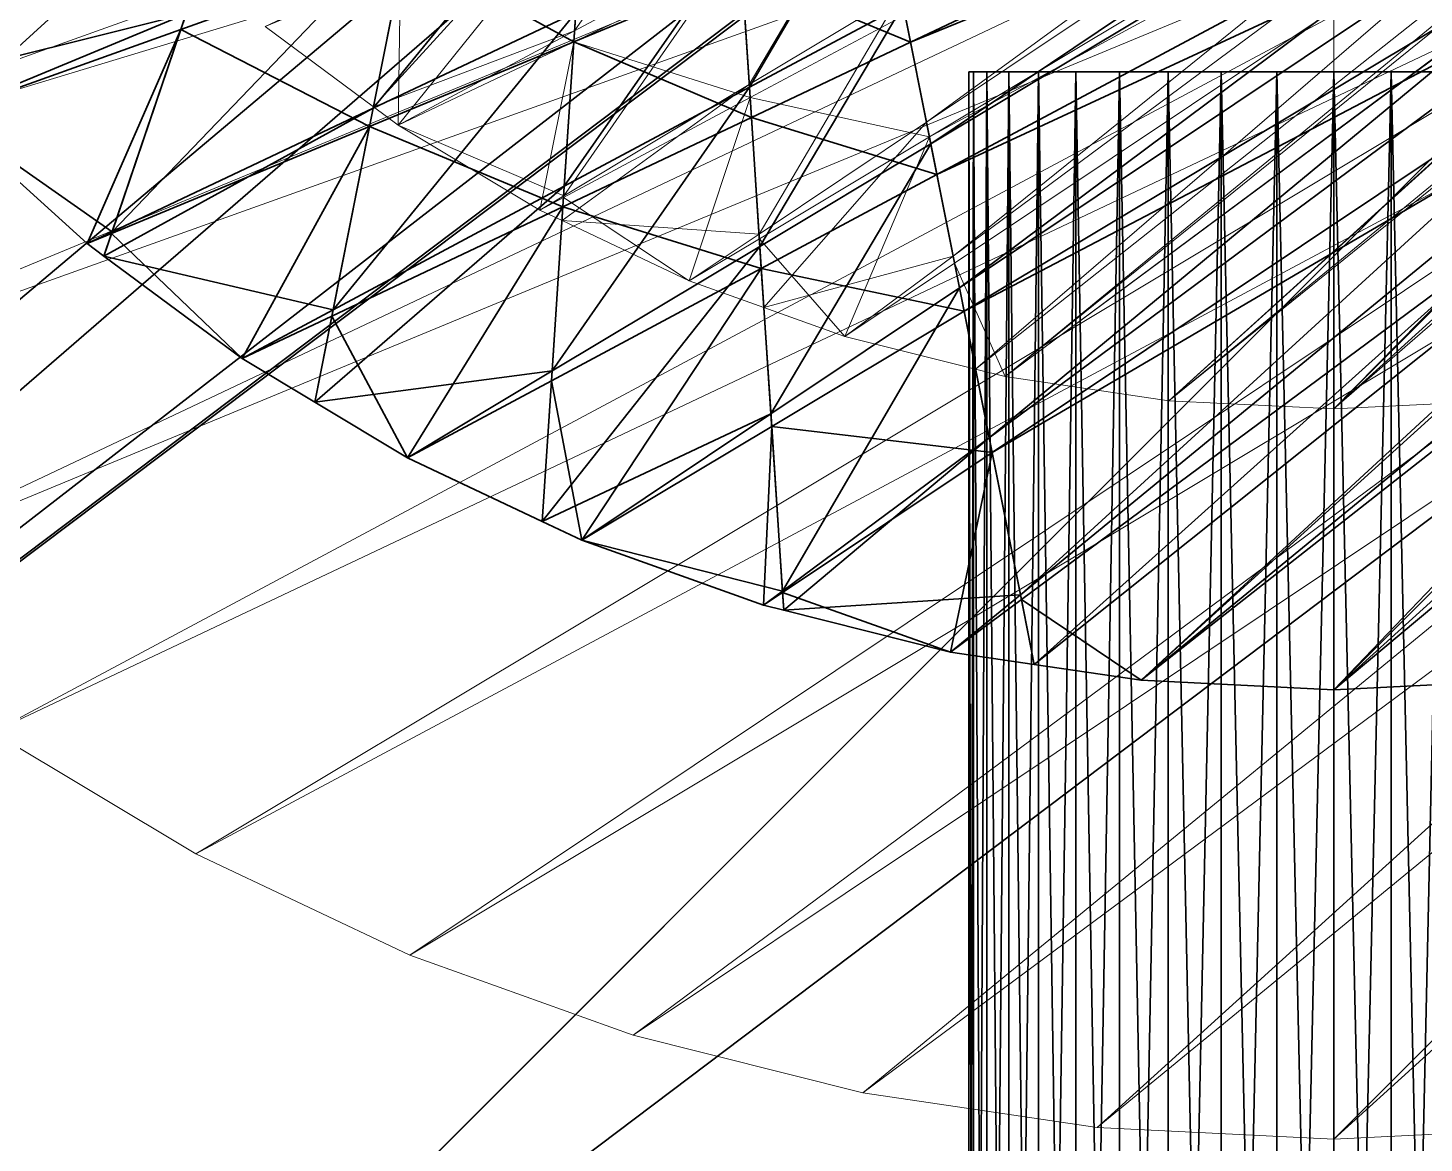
# Model space of a CAD drawing. Header units: millimetres. Extents: x -142 to 149, y -148 to 106.
# Drawn here: x -23.26 to 1.6, y -43.07 to -23.22 of the extents above; entities that cross this region are included whole.
import ezdxf

# ---------------------------------------------------------------- set-up
doc = ezdxf.new("R2010")
doc.units = ezdxf.units.MM
doc.linetypes.add('Center', pattern=[39, 24, -6, 3, -6])
for name, color, linetype, lineweight, true_color in [('M-BASE', 7, 'Continuous', 35, 0xbdc8d0), ('M-CENTER', 7, 'Center', 13, 0x9a8164), ('M-DETAIL', 7, 'Continuous', 13, 0x6c8298), ('M-STRUCTURE', 7, 'Continuous', 20, 0x509bab)]:
    doc.layers.add(name, color=color, linetype=linetype, lineweight=lineweight, true_color=true_color)

msp = doc.modelspace()

# ---------------------------------------------------------------- linework, layer by layer
at = {"layer": 'M-BASE'}
for points in [[(-58.499, -29.623), (-62.449, -18.337), (10.717, 85)], [(10.717, 85), (-56.708, -28.498), (-58.499, -29.623)], [(-54.181, -26.91), (-56.708, -28.498), (10.717, 85)], [(10.717, 85), (28.858, 56.129), (-54.181, -26.91)], [(42.294, 34.745, 12), (-96.656, 79.423, 12), (-58.499, -29.623, 12)], [(-42.522, -19.585), (-54.181, -26.91), (28.858, 56.129)], [(-58.499, -29.623, 12), (28.014, 24.737, 12), (42.294, 34.745, 12)], [(-56.444, -35.495, 12), (45.362, 29.863, 12), (42.761, 34.002, 12)], [(42.761, 34.002, 12), (34.68, 28.925, 12), (-56.444, -35.495, 12)], [(-55.971, -36.848), (36.077, 29.803), (42.761, 34.002)], [(42.761, 34.002), (45.362, 29.863), (-55.971, -36.848)], [(-56.444, -35.495, 12), (-55.971, -36.848, 12), (45.362, 29.863, 12)], [(-55.971, -36.848), (45.362, 29.863), (-50.938, -51.232)], [(-50.938, -51.232, 12), (45.362, 29.863, 12), (-55.971, -36.848, 12)], [(-50.327, -52.978), (-50.938, -51.232), (45.362, 29.863)], [(45.362, 29.863, 12), (-50.938, -51.232, 12), (-50.327, -52.978, 12)], [(45.362, 29.863), (49.037, 24.014), (-50.327, -52.978)], [(-50.327, -52.978, 12), (49.037, 24.014, 12), (45.362, 29.863, 12)], [(34.68, 28.925), (36.077, 29.803), (-55.971, -36.848)], [(29.824, 25.873), (34.68, 28.925), (-56.444, -35.495)], [(-55.971, -36.848), (-56.444, -35.495), (34.68, 28.925)], [(29.824, 25.873, 12), (-56.444, -35.495, 12), (34.68, 28.925, 12)], [(29.65, 25.764), (29.824, 25.873), (-56.444, -35.495)], [(-56.444, -35.495, 12), (29.824, 25.873, 12), (29.65, 25.764, 12)], [(-56.736, -34.661, 12), (-56.476, -35.405, 12), (29.65, 25.764, 12)], [(29.65, 25.764, 12), (28.014, 24.737, 12), (-56.736, -34.661, 12)], [(-56.444, -35.495), (-56.476, -35.405), (29.65, 25.764)], [(28.014, 24.737), (29.65, 25.764), (-56.476, -35.405)], [(29.65, 25.764, 12), (-56.476, -35.405, 12), (-56.444, -35.495, 12)], [(-58.499, -29.623, 12), (-56.736, -34.661, 12), (28.014, 24.737, 12)], [(-56.476, -35.405), (-56.736, -34.661), (28.014, 24.737)], [(-42.522, -19.585), (28.014, 24.737), (-56.736, -34.661)], [(-50.327, -52.978), (49.037, 24.014), (49.904, 22.634)], [(49.2, 21.929, 12), (49.037, 24.014, 12), (-50.327, -52.978, 12)], [(49.904, 22.634), (-24.3, -51.571), (-50.327, -52.978)], [(-24.3, -51.571), (49.904, 22.634), (57.671, 10.273)], [(-50.327, -52.978, 12), (-30.508, -57.779, 12), (49.2, 21.929, 12)], [(49.2, 21.929, 12), (-30.508, -57.779, 12), (8.91, -67.329, 12)], [(57.671, 10.273), (20.328, -49.159), (-24.3, -51.571)], [(-7.18, -25.282, 76), (-7.672, -22.809, 76), (12.779, -11.878, 76)], [(12.779, -11.878, 76), (12.869, -13.265, 76), (-7.18, -25.282, 76)], [(-6.671, -27.843, 76), (-7.18, -25.282, 76), (12.869, -13.265, 76)], [(12.869, -13.265, 76), (12.965, -14.723, 76), (-6.671, -27.843, 76)], [(-7.998, -21.171, 85), (-7.54, -23.471, 85), (12.905, -13.801, 85)], [(12.99, -15.105, 85), (12.905, -13.801, 85), (-7.54, -23.471, 85)], [(-6.14, -30.511, 76), (-6.671, -27.843, 76), (12.965, -14.723, 76)], [(12.965, -14.723, 76), (13.066, -16.267, 76), (-6.14, -30.511, 76)], [(-7.54, -23.471, 85), (-7.071, -25.828, 85), (12.99, -15.105, 85)], [(13.079, -16.468, 85), (12.99, -15.105, 85), (-7.071, -25.828, 85)], [(-5.584, -33.306, 76), (-6.14, -30.511, 76), (13.066, -16.267, 76)], [(13.066, -16.267, 76), (13.174, -17.912, 76), (-5.584, -33.306, 76)], [(-7.071, -25.828, 85), (-6.588, -28.257, 85), (13.079, -16.468, 85)], [(13.173, -17.902, 85), (13.079, -16.468, 85), (-6.588, -28.257, 85)], [(-6.588, -28.257, 85), (-6.088, -30.772, 85), (13.173, -17.902, 85)], [(13.273, -19.42, 85), (13.173, -17.902, 85), (-6.088, -30.772, 85)], [(-5.337, -34.549, 76), (-5.584, -33.306, 76), (13.174, -17.912, 76)], [(-5.337, -34.549, 76), (13.174, -17.912, 76), (13.29, -19.677, 76)], [(-25.271, -24.172, 76), (-23.711, -21.007, 76), (-19.232, -19.405, 76)], [(-25.271, -24.172, 76), (-19.232, -19.405, 76), (-20.441, -22.964, 76)], [(-6.088, -30.772, 85), (-5.567, -33.392, 85), (13.273, -19.42, 85)], [(-3.431, -34.831, 85), (13.273, -19.42, 85), (-5.567, -33.392, 85)], [(-3.431, -34.831, 85), (13.379, -21.036, 85), (13.273, -19.42, 85)], [(-24.749, -24.749, 85), (-20.535, -23.241, 85), (-19.394, -19.88, 85)], [(-24.749, -24.749, 85), (-19.394, -19.88, 85), (-23.816, -21.221, 85)], [(-19.394, -19.88, 85), (-20.535, -23.241, 85), (-16.548, -21.814, 85)], [(13.29, -19.677, 76), (-3.431, -34.831, 76), (-5.337, -34.549, 76)], [(-3.431, -34.831, 76), (13.29, -19.677, 76), (13.415, -21.585, 76)], [(-17.111, -24.647, 76), (-16.448, -21.31, 76), (-13.312, -20.011, 76)], [(-13.312, -20.011, 76), (-13.504, -22.94, 76), (-17.111, -24.647, 76)], [(-10.409, -24.272, 76), (-10.587, -21.561, 76), (-8.149, -20.408, 76)], [(-8.149, -20.408, 76), (-7.672, -22.809, 76), (-10.409, -24.272, 76)], [(-13.538, -23.466, 85), (-13.355, -20.672, 85), (-16.548, -21.814, 85)], [(-13.355, -20.672, 85), (-13.538, -23.466, 85), (-10.543, -22.225, 85)], [(13.379, -21.036, 85), (-3.431, -34.831, 85), (0, -35, 85)], [(0, -35, 85), (13.492, -22.771, 85), (13.379, -21.036, 85)], [(-21.758, -26.844, 76), (-20.441, -22.964, 76), (-16.448, -21.31, 76)], [(-16.448, -21.31, 76), (-17.111, -24.647, 76), (-21.758, -26.844, 76)], [(-7.54, -23.471, 85), (-7.998, -21.171, 85), (-10.543, -22.225, 85)], [(-13.706, -26.034, 76), (-13.504, -22.94, 76), (-10.587, -21.561, 76)], [(-10.587, -21.561, 76), (-10.409, -24.272, 76), (-13.706, -26.034, 76)], [(13.415, -21.585, 76), (0, -35, 76), (-3.431, -34.831, 76)], [(0, -35, 76), (13.415, -21.585, 76), (13.551, -23.665, 76)], [(-17.176, -24.973, 85), (-16.548, -21.814, 85), (-20.535, -23.241, 85)], [(-16.548, -21.814, 85), (-17.176, -24.973, 85), (-13.538, -23.466, 85)], [(-10.374, -24.811, 85), (-10.543, -22.225, 85), (-13.538, -23.466, 85)], [(-10.543, -22.225, 85), (-10.374, -24.811, 85), (-7.54, -23.471, 85)], [(-10.223, -27.106, 76), (-10.409, -24.272, 76), (-7.672, -22.809, 76)], [(-7.672, -22.809, 76), (-7.18, -25.282, 76), (-10.223, -27.106, 76)], [(13.492, -22.771, 85), (0, -35, 85), (3.431, -34.831, 85)], [(-20.441, -22.964, 76), (-24.749, -24.749, 76), (-25.271, -24.172, 76)], [(-24.749, -24.749, 76), (-20.441, -22.964, 76), (-21.758, -26.844, 76)], [(-17.825, -28.236, 76), (-17.111, -24.647, 76), (-13.504, -22.94, 76)], [(-13.504, -22.94, 76), (-13.706, -26.034, 76), (-17.825, -28.236, 76)], [(-20.535, -23.241, 85), (-24.749, -24.749, 85), (-22.204, -27.055, 85)], [(-22.204, -27.055, 85), (-21.768, -26.875, 85), (-20.535, -23.241, 85)], [(-20.535, -23.241, 85), (-21.768, -26.875, 85), (-17.176, -24.973, 85)], [(-13.73, -26.399, 85), (-13.538, -23.466, 85), (-17.176, -24.973, 85)], [(-13.538, -23.466, 85), (-13.73, -26.399, 85), (-10.374, -24.811, 85)], [(-7.071, -25.828, 85), (-7.54, -23.471, 85), (-10.374, -24.811, 85)], [(13.551, -23.665, 76), (3.431, -34.831, 76), (0, -35, 76)], [(6.5, -24, 48), (-6.42, -24, 46.983), (-6.5, -24, 48)], [(6.5, -24, 48), (-6.5, -24, 48), (-6.42, -24, 49.017)], [(-6.42, -69, 49.017), (-6.42, -24, 49.017), (-6.5, -24, 48)], [(-6.5, -24, 48), (-6.5, -69, 48), (-6.42, -69, 49.017)], [(-6.5, -69, 48), (-6.5, -24, 48), (-6.42, -24, 46.983)], [(-6.42, -24, 46.983), (-6.42, -69, 46.983), (-6.5, -69, 48)], [(6.5, -24, 48), (-6.182, -24, 45.991), (-6.42, -24, 46.983)], [(6.5, -24, 48), (-6.42, -24, 49.017), (-6.182, -24, 50.009)], [(-6.182, -69, 50.009), (-6.182, -24, 50.009), (-6.42, -24, 49.017)], [(-6.42, -24, 49.017), (-6.42, -69, 49.017), (-6.182, -69, 50.009)], [(-6.42, -69, 46.983), (-6.42, -24, 46.983), (-6.182, -24, 45.991)], [(-6.182, -24, 45.991), (-6.182, -69, 45.991), (-6.42, -69, 46.983)], [(6.5, -24, 48), (-5.792, -24, 45.049), (-6.182, -24, 45.991)], [(6.5, -24, 48), (-6.182, -24, 50.009), (-5.792, -24, 50.951)], [(-5.792, -69, 50.951), (-5.792, -24, 50.951), (-6.182, -24, 50.009)], [(-6.182, -24, 50.009), (-6.182, -69, 50.009), (-5.792, -69, 50.951)], [(-6.182, -69, 45.991), (-6.182, -24, 45.991), (-5.792, -24, 45.049)], [(-5.792, -24, 45.049), (-5.792, -69, 45.049), (-6.182, -69, 45.991)], [(6.5, -24, 48), (-5.259, -24, 44.179), (-5.792, -24, 45.049)], [(6.5, -24, 48), (-5.792, -24, 50.951), (-5.259, -24, 51.821)], [(-5.259, -69, 51.821), (-5.259, -24, 51.821), (-5.792, -24, 50.951)], [(-5.792, -24, 50.951), (-5.792, -69, 50.951), (-5.259, -69, 51.821)], [(-5.792, -69, 45.049), (-5.792, -24, 45.049), (-5.259, -24, 44.179)], [(-5.259, -24, 44.179), (-5.259, -69, 44.179), (-5.792, -69, 45.049)], [(6.5, -24, 48), (-4.596, -24, 43.404), (-5.259, -24, 44.179)], [(6.5, -24, 48), (-5.259, -24, 51.821), (-4.596, -24, 52.596)], [(-4.596, -69, 52.596), (-4.596, -24, 52.596), (-5.259, -24, 51.821)], [(-5.259, -24, 51.821), (-5.259, -69, 51.821), (-4.596, -69, 52.596)], [(-5.259, -69, 44.179), (-5.259, -24, 44.179), (-4.596, -24, 43.404)], [(-4.596, -24, 43.404), (-4.596, -69, 43.404), (-5.259, -69, 44.179)], [(6.5, -24, 48), (-3.821, -24, 42.741), (-4.596, -24, 43.404)], [(6.5, -24, 48), (-4.596, -24, 52.596), (-3.821, -24, 53.259)], [(-3.821, -69, 53.259), (-3.821, -24, 53.259), (-4.596, -24, 52.596)], [(-4.596, -24, 52.596), (-4.596, -69, 52.596), (-3.821, -69, 53.259)], [(-4.596, -69, 43.404), (-4.596, -24, 43.404), (-3.821, -24, 42.741)], [(-3.821, -24, 42.741), (-3.821, -69, 42.741), (-4.596, -69, 43.404)], [(6.5, -24, 48), (-2.951, -24, 42.208), (-3.821, -24, 42.741)], [(6.5, -24, 48), (-3.821, -24, 53.259), (-2.951, -24, 53.792)], [(-2.951, -69, 53.792), (-2.951, -24, 53.792), (-3.821, -24, 53.259)], [(-3.821, -24, 53.259), (-3.821, -69, 53.259), (-2.951, -69, 53.792)], [(-3.821, -69, 42.741), (-3.821, -24, 42.741), (-2.951, -24, 42.208)], [(-2.951, -24, 42.208), (-2.951, -69, 42.208), (-3.821, -69, 42.741)], [(6.5, -24, 48), (-2.009, -24, 41.818), (-2.951, -24, 42.208)], [(6.5, -24, 48), (-2.951, -24, 53.792), (-2.009, -24, 54.182)], [(-2.009, -69, 54.182), (-2.009, -24, 54.182), (-2.951, -24, 53.792)], [(-2.951, -24, 53.792), (-2.951, -69, 53.792), (-2.009, -69, 54.182)], [(-2.951, -69, 42.208), (-2.951, -24, 42.208), (-2.009, -24, 41.818)], [(-2.009, -24, 41.818), (-2.009, -69, 41.818), (-2.951, -69, 42.208)], [(6.5, -24, 48), (-1.017, -24, 41.58), (-2.009, -24, 41.818)], [(6.5, -24, 48), (-2.009, -24, 54.182), (-1.017, -24, 54.42)], [(-1.017, -69, 54.42), (-1.017, -24, 54.42), (-2.009, -24, 54.182)], [(-2.009, -24, 54.182), (-2.009, -69, 54.182), (-1.017, -69, 54.42)], [(-2.009, -69, 41.818), (-2.009, -24, 41.818), (-1.017, -24, 41.58)], [(-1.017, -24, 41.58), (-1.017, -69, 41.58), (-2.009, -69, 41.818)], [(6.5, -24, 48), (0, -24, 41.5), (-1.017, -24, 41.58)], [(6.5, -24, 48), (-1.017, -24, 54.42), (0, -24, 54.5)], [(0, -69, 54.5), (0, -24, 54.5), (-1.017, -24, 54.42)], [(-1.017, -24, 54.42), (-1.017, -69, 54.42), (0, -69, 54.5)], [(-1.017, -69, 41.58), (-1.017, -24, 41.58), (0, -24, 41.5)], [(0, -24, 41.5), (0, -69, 41.5), (-1.017, -69, 41.58)], [(6.5, -24, 48), (1.017, -24, 41.58), (0, -24, 41.5)], [(6.5, -24, 48), (0, -24, 54.5), (1.017, -24, 54.42)], [(1.017, -69, 54.42), (1.017, -24, 54.42), (0, -24, 54.5)], [(0, -24, 54.5), (0, -69, 54.5), (1.017, -69, 54.42)], [(0, -69, 41.5), (0, -24, 41.5), (1.017, -24, 41.58)], [(1.017, -24, 41.58), (1.017, -69, 41.58), (0, -69, 41.5)], [(6.5, -24, 48), (2.009, -24, 41.818), (1.017, -24, 41.58)], [(6.5, -24, 48), (1.017, -24, 54.42), (2.009, -24, 54.182)], [(2.009, -69, 54.182), (2.009, -24, 54.182), (1.017, -24, 54.42)], [(1.017, -24, 54.42), (1.017, -69, 54.42), (2.009, -69, 54.182)], [(1.017, -69, 41.58), (1.017, -24, 41.58), (2.009, -24, 41.818)], [(2.009, -24, 41.818), (2.009, -69, 41.818), (1.017, -69, 41.58)], [(-13.922, -29.323, 76), (-13.706, -26.034, 76), (-10.409, -24.272, 76)], [(-10.409, -24.272, 76), (-10.223, -27.106, 76), (-13.922, -29.323, 76)], [(-21.758, -26.844, 76), (-22.204, -27.055, 76), (-24.749, -24.749, 76)], [(-24.749, -24.749, 85), (-24.749, -24.749, 76), (-22.204, -27.055, 76)], [(-22.204, -27.055, 76), (-22.204, -27.055, 85), (-24.749, -24.749, 85)], [(-21.905, -27.277, 76), (-21.758, -26.844, 76), (-17.111, -24.647, 76)], [(-21.905, -27.277, 76), (-17.111, -24.647, 76), (-17.825, -28.236, 76)], [(-10.198, -27.499, 85), (-10.374, -24.811, 85), (-13.73, -26.399, 85)], [(-10.374, -24.811, 85), (-10.198, -27.499, 85), (-7.071, -25.828, 85)], [(-19.445, -29.101, 85), (-17.176, -24.973, 85), (-21.768, -26.875, 85)], [(-19.445, -29.101, 85), (-17.847, -28.346, 85), (-17.176, -24.973, 85)], [(-17.176, -24.973, 85), (-17.847, -28.346, 85), (-13.73, -26.399, 85)], [(-10.028, -30.087, 76), (-10.223, -27.106, 76), (-7.18, -25.282, 76)], [(-7.18, -25.282, 76), (-6.671, -27.843, 76), (-10.028, -30.087, 76)], [(-6.588, -28.257, 85), (-7.071, -25.828, 85), (-10.198, -27.499, 85)], [(-18.152, -29.877, 76), (-17.825, -28.236, 76), (-13.706, -26.034, 76)], [(-18.152, -29.877, 76), (-13.706, -26.034, 76), (-13.922, -29.323, 76)], [(-16.499, -30.867, 85), (-13.73, -26.399, 85), (-17.847, -28.346, 85)], [(-16.499, -30.867, 85), (-13.933, -29.496, 85), (-13.73, -26.399, 85)], [(-13.73, -26.399, 85), (-13.933, -29.496, 85), (-10.198, -27.499, 85)], [(-21.758, -26.844, 76), (-21.905, -27.277, 76), (-22.204, -27.055, 76)], [(-21.768, -26.875, 85), (-22.204, -27.055, 85), (-21.905, -27.277, 85)], [(-21.905, -27.277, 76), (-21.905, -27.277, 84.024), (-22.204, -27.055, 85)], [(-22.204, -27.055, 85), (-22.204, -27.055, 76), (-21.905, -27.277, 76)], [(-21.905, -27.277, 84.024), (-21.905, -27.277, 85), (-22.204, -27.055, 85)], [(-21.768, -26.875, 85), (-21.905, -27.277, 85), (-19.445, -29.101, 85)], [(-17.825, -28.236, 76), (-19.445, -29.101, 76), (-21.905, -27.277, 76)], [(-21.905, -27.277, 84.024), (-21.905, -27.277, 76), (-19.445, -29.101, 76)], [(-21.905, -27.277, 85), (-21.905, -27.277, 84.024), (-19.445, -29.101, 76)], [(-19.445, -29.101, 76), (-19.445, -29.101, 85), (-21.905, -27.277, 85)], [(-14.098, -32.003, 76), (-13.922, -29.323, 76), (-10.223, -27.106, 76)], [(-14.098, -32.003, 76), (-10.223, -27.106, 76), (-10.028, -30.087, 76)], [(-13.394, -32.336, 85), (-10.198, -27.499, 85), (-13.933, -29.496, 85)], [(-13.394, -32.336, 85), (-10.013, -30.31, 85), (-10.198, -27.499, 85)], [(-10.198, -27.499, 85), (-10.013, -30.31, 85), (-6.588, -28.257, 85)], [(-9.821, -33.242, 76), (-10.028, -30.087, 76), (-6.671, -27.843, 76)], [(-6.671, -27.843, 76), (-6.14, -30.511, 76), (-9.821, -33.242, 76)], [(-17.825, -28.236, 76), (-18.152, -29.877, 76), (-19.445, -29.101, 76)], [(-6.088, -30.772, 85), (-6.588, -28.257, 85), (-10.013, -30.31, 85)], [(-17.847, -28.346, 85), (-19.445, -29.101, 85), (-18.152, -29.877, 85)], [(-17.847, -28.346, 85), (-18.152, -29.877, 85), (-16.499, -30.867, 85)], [(-18.152, -29.877, 76), (-18.152, -29.877, 81.049), (-19.445, -29.101, 85)], [(-19.445, -29.101, 85), (-19.445, -29.101, 76), (-18.152, -29.877, 76)], [(-18.152, -29.877, 81.049), (-18.152, -29.877, 85), (-19.445, -29.101, 85)], [(-13.922, -29.323, 76), (-16.499, -30.867, 76), (-18.152, -29.877, 76)], [(-13.922, -29.323, 76), (-14.098, -32.003, 76), (-16.499, -30.867, 76)], [(-13.933, -29.496, 85), (-16.499, -30.867, 85), (-14.098, -32.003, 85)], [(-13.933, -29.496, 85), (-14.098, -32.003, 85), (-13.394, -32.336, 85)], [(-18.152, -29.877, 81.049), (-18.152, -29.877, 76), (-16.499, -30.867, 76)], [(-18.152, -29.877, 85), (-18.152, -29.877, 81.049), (-16.499, -30.867, 76)], [(-16.499, -30.867, 76), (-16.499, -30.867, 85), (-18.152, -29.877, 85)], [(-10.028, -30.087, 76), (-13.394, -32.336, 76), (-14.098, -32.003, 76)], [(-13.394, -32.336, 76), (-10.028, -30.087, 76), (-9.821, -33.242, 76)], [(-10.013, -30.31, 85), (-13.394, -32.336, 85), (-10.16, -33.493, 85)], [(-10.16, -33.493, 85), (-9.82, -33.266, 85), (-10.013, -30.31, 85)], [(-10.013, -30.31, 85), (-9.82, -33.266, 85), (-6.088, -30.772, 85)], [(-9.799, -33.583, 76), (-9.821, -33.242, 76), (-6.14, -30.511, 76)], [(-9.799, -33.583, 76), (-6.14, -30.511, 76), (-5.584, -33.306, 76)], [(-6.828, -34.327, 85), (-6.088, -30.772, 85), (-9.82, -33.266, 85)], [(-6.828, -34.327, 85), (-5.567, -33.392, 85), (-6.088, -30.772, 85)], [(-14.098, -32.003, 76), (-14.098, -32.003, 78.04), (-16.499, -30.867, 85)], [(-16.499, -30.867, 85), (-16.499, -30.867, 76), (-14.098, -32.003, 76)], [(-14.098, -32.003, 78.04), (-14.098, -32.003, 85), (-16.499, -30.867, 85)], [(-14.098, -32.003, 78.04), (-14.098, -32.003, 76), (-13.394, -32.336, 76)], [(-14.098, -32.003, 85), (-14.098, -32.003, 78.04), (-13.394, -32.336, 76)], [(-13.394, -32.336, 76), (-13.394, -32.336, 85), (-14.098, -32.003, 85)], [(-9.821, -33.242, 76), (-10.16, -33.493, 76), (-13.394, -32.336, 76)], [(-13.394, -32.336, 85), (-13.394, -32.336, 76), (-10.16, -33.493, 76)], [(-10.16, -33.493, 76), (-10.16, -33.493, 85), (-13.394, -32.336, 85)], [(-9.821, -33.242, 76), (-9.799, -33.583, 76), (-10.16, -33.493, 76)], [(-9.82, -33.266, 85), (-10.16, -33.493, 85), (-9.799, -33.583, 85)], [(-9.82, -33.266, 85), (-9.799, -33.583, 85), (-6.828, -34.327, 85)], [(-5.584, -33.306, 76), (-6.828, -34.327, 76), (-9.799, -33.583, 76)], [(-5.584, -33.306, 76), (-5.337, -34.549, 76), (-6.828, -34.327, 76)], [(-9.799, -33.583, 76), (-9.799, -33.583, 84.024), (-10.16, -33.493, 85)], [(-10.16, -33.493, 85), (-10.16, -33.493, 76), (-9.799, -33.583, 76)], [(-9.799, -33.583, 84.024), (-9.799, -33.583, 85), (-10.16, -33.493, 85)], [(-5.567, -33.392, 85), (-6.828, -34.327, 85), (-5.337, -34.549, 85)], [(-5.567, -33.392, 85), (-5.337, -34.549, 85), (-3.431, -34.831, 85)], [(-9.799, -33.583, 84.024), (-9.799, -33.583, 76), (-6.828, -34.327, 76)], [(-9.799, -33.583, 85), (-9.799, -33.583, 84.024), (-6.828, -34.327, 76)], [(-6.828, -34.327, 76), (-6.828, -34.327, 85), (-9.799, -33.583, 85)], [(-5.337, -34.549, 76), (-5.337, -34.549, 81.049), (-6.828, -34.327, 85)], [(-6.828, -34.327, 85), (-6.828, -34.327, 76), (-5.337, -34.549, 76)], [(-5.337, -34.549, 81.049), (-5.337, -34.549, 85), (-6.828, -34.327, 85)], [(-5.337, -34.549, 81.049), (-5.337, -34.549, 76), (-3.431, -34.831, 76)], [(-5.337, -34.549, 85), (-5.337, -34.549, 81.049), (-3.431, -34.831, 76)], [(-3.431, -34.831, 76), (-3.431, -34.831, 85), (-5.337, -34.549, 85)], [(-3.431, -34.831, 85), (-3.431, -34.831, 76), (0, -35, 76)], [(0, -35, 76), (0, -35, 85), (-3.431, -34.831, 85)], [(0, -35, 85), (0, -35, 76), (3.431, -34.831, 76)], [(3.431, -34.831, 76), (3.431, -34.831, 85), (0, -35, 85)]]:
    msp.add_3dface(points, dxfattribs=at)
at = {"layer": 'M-CENTER'}
msp.add_line((0, -105, -0.1), (0, 106, -0.1), dxfattribs=at)
at = {"layer": 'M-DETAIL'}
for points in [[(43, 0, 12), (-35.753, -23.89, 12), (-37.923, -20.27, 12)], [(43, 0, 12), (-33.239, -27.279, 12), (-35.753, -23.89, 12)], [(43, 0, 12), (-30.406, -30.406, 12), (-33.239, -27.279, 12)], [(43, 0, 12), (-27.279, -33.239, 12), (-30.406, -30.406, 12)], [(43, 0, 12), (-23.89, -35.753, 12), (-27.279, -33.239, 12)], [(43, 0, 12), (-20.27, -37.923, 12), (-23.89, -35.753, 12)], [(43, 0, 12), (-16.455, -39.727, 12), (-20.27, -37.923, 12)], [(43, 0, 12), (-12.482, -41.148, 12), (-16.455, -39.727, 12)], [(43, 0, 12), (-8.389, -42.174, 12), (-12.482, -41.148, 12)], [(43, 0, 12), (-4.215, -42.793, 12), (-8.389, -42.174, 12)], [(43, 0, 12), (0, -43, 12), (-4.215, -42.793, 12)], [(43, 0, 12), (4.215, -42.793, 12), (0, -43, 12)], [(42.793, -4.215, 24), (-37.923, -20.27, 24), (-35.753, -23.89, 24)], [(42.793, -4.215, 24), (-35.753, -23.89, 24), (-33.239, -27.279, 24)], [(42.793, -4.215, 24), (-33.239, -27.279, 24), (-30.406, -30.406, 24)], [(42.793, -4.215, 24), (-30.406, -30.406, 24), (-27.279, -33.239, 24)], [(42.793, -4.215, 24), (-27.279, -33.239, 24), (-23.89, -35.753, 24)], [(42.793, -4.215, 24), (-23.89, -35.753, 24), (-20.27, -37.923, 24)], [(42.793, -4.215, 24), (-20.27, -37.923, 24), (-16.455, -39.727, 24)], [(42.793, -4.215, 24), (-16.455, -39.727, 24), (-12.482, -41.148, 24)], [(42.793, -4.215, 24), (-12.482, -41.148, 24), (-8.389, -42.174, 24)], [(42.793, -4.215, 24), (-8.389, -42.174, 24), (-4.215, -42.793, 24)], [(42.793, -4.215, 24), (-4.215, -42.793, 24), (0, -43, 24)], [(42.793, -4.215, 24), (0, -43, 24), (4.215, -42.793, 24)], [(-23.89, -35.753, 24), (-23.89, -35.753, 12), (-20.27, -37.923, 12)], [(-20.27, -37.923, 12), (-20.27, -37.923, 24), (-23.89, -35.753, 24)], [(-20.27, -37.923, 24), (-20.27, -37.923, 12), (-16.455, -39.727, 12)], [(-16.455, -39.727, 12), (-16.455, -39.727, 24), (-20.27, -37.923, 24)], [(-16.455, -39.727, 24), (-16.455, -39.727, 12), (-12.482, -41.148, 12)], [(-12.482, -41.148, 12), (-12.482, -41.148, 24), (-16.455, -39.727, 24)], [(-12.482, -41.148, 24), (-12.482, -41.148, 12), (-8.389, -42.174, 12)], [(-8.389, -42.174, 12), (-8.389, -42.174, 24), (-12.482, -41.148, 24)], [(-8.389, -42.174, 24), (-8.389, -42.174, 12), (-4.215, -42.793, 12)], [(-4.215, -42.793, 12), (-4.215, -42.793, 24), (-8.389, -42.174, 24)], [(-4.215, -42.793, 24), (-4.215, -42.793, 12), (0, -43, 12)], [(0, -43, 12), (0, -43, 24), (-4.215, -42.793, 24)], [(0, -43, 24), (0, -43, 12), (4.215, -42.793, 12)], [(4.215, -42.793, 12), (4.215, -42.793, 24), (0, -43, 24)]]:
    msp.add_3dface(points, dxfattribs=at)
at = {"layer": 'M-STRUCTURE'}
for points in [[(-7.257, -24.894, 24), (-7.713, -22.604, 24), (12.68, -10.381, 24)], [(12.68, -10.381, 24), (12.755, -11.523, 24), (-7.257, -24.894, 24)], [(-6.783, -27.28, 24), (-7.257, -24.894, 24), (12.755, -11.523, 24)], [(12.755, -11.523, 24), (12.834, -12.731, 24), (-6.783, -27.28, 24)], [(-6.383, -29.291, 24), (-6.783, -27.28, 24), (12.834, -12.731, 24)], [(-6.383, -29.291, 24), (12.834, -12.731, 24), (12.919, -14.018, 24)], [(-7.638, -22.981, 76), (-7.205, -25.154, 76), (12.86, -13.127, 76)], [(12.934, -14.247, 76), (12.86, -13.127, 76), (-7.205, -25.154, 76)], [(12.919, -14.018, 24), (-5.853, -29.424, 24), (-6.383, -29.291, 24)], [(-5.853, -29.424, 24), (12.919, -14.018, 24), (13.009, -15.399, 24)], [(-7.205, -25.154, 76), (-6.758, -27.405, 76), (12.934, -14.247, 76)], [(-5.853, -29.424, 76), (12.934, -14.247, 76), (-6.758, -27.405, 76)], [(-5.853, -29.424, 76), (13.012, -15.433, 76), (12.934, -14.247, 76)], [(13.009, -15.399, 24), (-2.941, -29.856, 24), (-5.853, -29.424, 24)], [(-2.941, -29.856, 24), (13.009, -15.399, 24), (13.107, -16.893, 24)], [(13.012, -15.433, 76), (-5.853, -29.424, 76), (-2.941, -29.856, 76)], [(-2.941, -29.856, 76), (13.094, -16.696, 76), (13.012, -15.433, 76)], [(13.094, -16.696, 76), (-2.941, -29.856, 76), (0, -30, 76)], [(13.107, -16.893, 24), (0, -30, 24), (-2.941, -29.856, 24)], [(0, -30, 76), (13.183, -18.051, 76), (13.094, -16.696, 76)], [(0, -30, 24), (13.107, -16.893, 24), (13.214, -18.521, 24)], [(13.183, -18.051, 76), (0, -30, 76), (2.941, -29.856, 76)], [(13.214, -18.521, 24), (2.941, -29.856, 24), (0, -30, 24)], [(-13.525, -23.265, 24), (-13.344, -20.5, 24), (-10.737, -19.267, 24)], [(-10.737, -19.267, 24), (-10.578, -21.69, 24), (-13.525, -23.265, 24)], [(-17.106, -24.619, 24), (-16.592, -22.036, 24), (-13.344, -20.5, 24)], [(-17.106, -24.619, 24), (-13.344, -20.5, 24), (-13.525, -23.265, 24)], [(-10.412, -24.222, 24), (-10.578, -21.69, 24), (-8.152, -20.393, 24)], [(-8.152, -20.393, 24), (-7.713, -22.604, 24), (-10.412, -24.222, 24)], [(-16.667, -24.944, 76), (-13.538, -23.464, 76), (-13.366, -20.844, 76)], [(-16.667, -24.944, 76), (-13.366, -20.844, 76), (-16.623, -22.193, 76)], [(-13.366, -20.844, 76), (-13.538, -23.464, 76), (-10.555, -22.053, 76)], [(-13.717, -26.203, 24), (-13.525, -23.265, 24), (-10.578, -21.69, 24)], [(-10.578, -21.69, 24), (-10.412, -24.222, 24), (-13.717, -26.203, 24)], [(-16.592, -22.036, 24), (-17.106, -24.619, 24), (-19.032, -23.19, 24)], [(-10.397, -24.456, 76), (-10.555, -22.053, 76), (-13.538, -23.464, 76)], [(-10.555, -22.053, 76), (-10.397, -24.456, 76), (-7.638, -22.981, 76)], [(-16.623, -22.193, 76), (-19.032, -23.19, 76), (-17.106, -24.619, 76)], [(-16.623, -22.193, 76), (-17.106, -24.619, 76), (-16.667, -24.944, 76)], [(-10.238, -26.886, 24), (-10.412, -24.222, 24), (-7.713, -22.604, 24)], [(-7.713, -22.604, 24), (-7.257, -24.894, 24), (-10.238, -26.886, 24)], [(-7.205, -25.154, 76), (-7.638, -22.981, 76), (-10.397, -24.456, 76)], [(-17.106, -24.619, 24), (-17.106, -24.619, 33.648), (-19.032, -23.19, 76)], [(-19.032, -23.19, 76), (-19.032, -23.19, 24), (-17.106, -24.619, 24)], [(-17.106, -24.619, 33.648), (-17.106, -24.619, 76), (-19.032, -23.19, 76)], [(-13.525, -23.265, 24), (-16.667, -24.944, 24), (-17.106, -24.619, 24)], [(-16.667, -24.944, 24), (-13.525, -23.265, 24), (-13.717, -26.203, 24)], [(-13.538, -23.464, 76), (-16.667, -24.944, 76), (-14.142, -26.458, 76)], [(-14.142, -26.458, 76), (-13.719, -26.232, 76), (-13.538, -23.464, 76)], [(-13.538, -23.464, 76), (-13.719, -26.232, 76), (-10.397, -24.456, 76)], [(-13.746, -26.645, 24), (-13.717, -26.203, 24), (-10.412, -24.222, 24)], [(-13.746, -26.645, 24), (-10.412, -24.222, 24), (-10.238, -26.886, 24)], [(-11.481, -27.716, 76), (-10.397, -24.456, 76), (-13.719, -26.232, 76)], [(-11.481, -27.716, 76), (-10.232, -26.968, 76), (-10.397, -24.456, 76)], [(-10.397, -24.456, 76), (-10.232, -26.968, 76), (-7.205, -25.154, 76)], [(-17.106, -24.619, 33.648), (-17.106, -24.619, 24), (-16.667, -24.944, 24)], [(-17.106, -24.619, 76), (-17.106, -24.619, 33.648), (-16.667, -24.944, 24)], [(-16.667, -24.944, 24), (-16.667, -24.944, 76), (-17.106, -24.619, 76)], [(-13.717, -26.203, 24), (-14.142, -26.458, 24), (-16.667, -24.944, 24)], [(-16.667, -24.944, 76), (-16.667, -24.944, 24), (-14.142, -26.458, 24)], [(-14.142, -26.458, 24), (-14.142, -26.458, 76), (-16.667, -24.944, 76)], [(-10.152, -28.192, 24), (-10.238, -26.886, 24), (-7.257, -24.894, 24)], [(-10.152, -28.192, 24), (-7.257, -24.894, 24), (-6.783, -27.28, 24)], [(-8.709, -28.708, 76), (-7.205, -25.154, 76), (-10.232, -26.968, 76)], [(-8.709, -28.708, 76), (-6.758, -27.405, 76), (-7.205, -25.154, 76)], [(-13.717, -26.203, 24), (-13.746, -26.645, 24), (-14.142, -26.458, 24)], [(-13.719, -26.232, 76), (-14.142, -26.458, 76), (-13.746, -26.645, 76)], [(-13.719, -26.232, 76), (-13.746, -26.645, 76), (-11.481, -27.716, 76)], [(-13.746, -26.645, 24), (-13.746, -26.645, 68.272), (-14.142, -26.458, 76)], [(-14.142, -26.458, 76), (-14.142, -26.458, 24), (-13.746, -26.645, 24)], [(-13.746, -26.645, 68.272), (-13.746, -26.645, 76), (-14.142, -26.458, 76)], [(-10.238, -26.886, 24), (-11.481, -27.716, 24), (-13.746, -26.645, 24)], [(-13.746, -26.645, 68.272), (-13.746, -26.645, 24), (-11.481, -27.716, 24)], [(-13.746, -26.645, 76), (-13.746, -26.645, 68.272), (-11.481, -27.716, 24)], [(-11.481, -27.716, 24), (-11.481, -27.716, 76), (-13.746, -26.645, 76)], [(-10.238, -26.886, 24), (-10.152, -28.192, 24), (-11.481, -27.716, 24)], [(-10.232, -26.968, 76), (-11.481, -27.716, 76), (-10.152, -28.192, 76)], [(-10.232, -26.968, 76), (-10.152, -28.192, 76), (-8.709, -28.708, 76)], [(-6.783, -27.28, 24), (-8.709, -28.708, 24), (-10.152, -28.192, 24)], [(-6.783, -27.28, 24), (-6.383, -29.291, 24), (-8.709, -28.708, 24)], [(-6.758, -27.405, 76), (-8.709, -28.708, 76), (-6.383, -29.291, 76)], [(-6.758, -27.405, 76), (-6.383, -29.291, 76), (-5.853, -29.424, 76)], [(-10.152, -28.192, 24), (-10.152, -28.192, 51.082), (-11.481, -27.716, 76)], [(-11.481, -27.716, 76), (-11.481, -27.716, 24), (-10.152, -28.192, 24)], [(-10.152, -28.192, 51.082), (-10.152, -28.192, 76), (-11.481, -27.716, 76)], [(-10.152, -28.192, 51.082), (-10.152, -28.192, 24), (-8.709, -28.708, 24)], [(-10.152, -28.192, 76), (-10.152, -28.192, 51.082), (-8.709, -28.708, 24)], [(-8.709, -28.708, 24), (-8.709, -28.708, 76), (-10.152, -28.192, 76)], [(-6.383, -29.291, 24), (-6.383, -29.291, 33.648), (-8.709, -28.708, 76)], [(-8.709, -28.708, 76), (-8.709, -28.708, 24), (-6.383, -29.291, 24)], [(-6.383, -29.291, 33.648), (-6.383, -29.291, 76), (-8.709, -28.708, 76)], [(-6.383, -29.291, 33.648), (-6.383, -29.291, 24), (-5.853, -29.424, 24)], [(-6.383, -29.291, 76), (-6.383, -29.291, 33.648), (-5.853, -29.424, 24)], [(-5.853, -29.424, 24), (-5.853, -29.424, 76), (-6.383, -29.291, 76)], [(-5.853, -29.424, 76), (-5.853, -29.424, 24), (-2.941, -29.856, 24)], [(-2.941, -29.856, 24), (-2.941, -29.856, 76), (-5.853, -29.424, 76)], [(-2.941, -29.856, 76), (-2.941, -29.856, 24), (0, -30, 24)], [(0, -30, 24), (0, -30, 76), (-2.941, -29.856, 76)], [(0, -30, 76), (0, -30, 24), (2.941, -29.856, 24)], [(2.941, -29.856, 24), (2.941, -29.856, 76), (0, -30, 76)]]:
    msp.add_3dface(points, dxfattribs=at)

doc.saveas('drawing.dxf')
